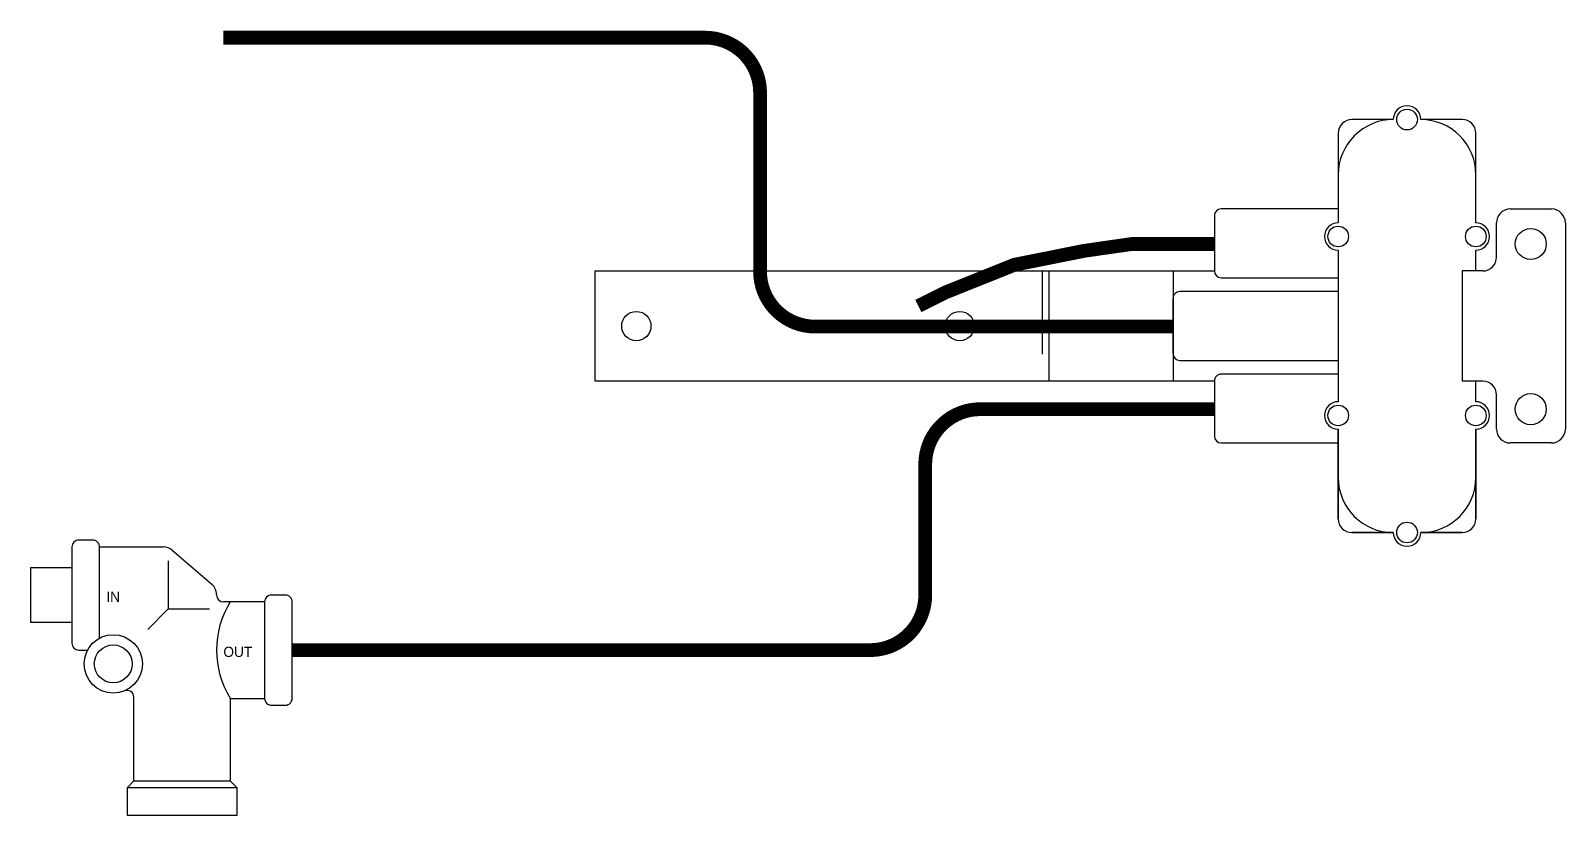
# Model space of a CAD drawing. Header units: feet. Extents: x 3 to 126, y 7 to 91.
# Drawn here: x 112.38 to 126.31, y 80.75 to 87.88 of the extents above; entities that cross this region are included whole.
import ezdxf

# ---------------------------------------------------------------- set-up
doc = ezdxf.new("R2010")
doc.units = ezdxf.units.FT
doc.header["$LTSCALE"] = 3
doc.header["$MEASUREMENT"] = 0
doc.linetypes.add('HIDDEN', pattern=[0.375, 0.25, -0.125])
for name, color, linetype in [('BRACKET', 122, 'HIDDEN'), ('DETAILS', 6, 'CONTINUOUS'), ('NOTES', 1, 'CONTINUOUS'), ('SUSPENSION', 3, 'CONTINUOUS')]:
    doc.layers.add(name, color=color, linetype=linetype)

# ---------------------------------------------------------------- blocks, each defined once
blk = doc.blocks.new('3085', base_point=(106.375, 88.25))
at = {"layer": 'BRACKET'}
blk.add_line((110.812, 87.75), (110.812, 88.75), dxfattribs=at)
at = {"layer": 'SUSPENSION'}
for p, q in [((106.999, 90.12), (107.374, 90.12)), ((107.374, 90.12), (106.999, 90.12)), ((107.999, 90.12), (107.624, 90.12)), ((107.624, 90.12), (107.999, 90.12)), ((106.874, 89.995), (106.874, 89.182)), ((106.874, 89.182), (106.874, 89.995)), ((108.124, 89.995), (108.124, 89.182)), ((108.124, 89.182), (108.124, 89.995)), ((106.186, 89.307), (106.561, 89.307)), ((109.187, 89.307), (108.124, 89.307)), ((109.249, 88.744), (109.249, 89.245)), ((106.061, 87.307), (106.061, 89.182)), ((106.686, 89.182), (106.686, 88.87)), ((106.874, 88.932), (106.874, 88.745)), ((108.124, 87.557), (108.124, 88.932)), ((106.811, 88.745), (106.999, 88.745)), ((106.999, 87.745), (106.999, 88.745)), ((108.124, 88.682), (109.187, 88.682)), ((109.249, 88.745), (114.874, 88.745)), ((109.624, 87.745), (109.624, 88.745)), ((110.749, 88.745), (110.749, 87.745)), ((114.874, 88.745), (114.874, 87.745)), ((109.562, 88.557), (108.124, 88.557)), ((109.624, 88.495), (109.624, 87.994)), ((108.124, 87.932), (109.562, 87.932)), ((106.811, 87.745), (106.999, 87.745)), ((106.874, 87.745), (106.874, 87.557)), ((109.187, 87.807), (108.124, 87.807)), ((109.249, 87.244), (109.249, 87.745)), ((114.874, 87.745), (109.249, 87.745)), ((106.686, 87.62), (106.686, 87.307)), ((106.874, 87.307), (106.874, 86.495)), ((108.124, 86.495), (108.124, 87.307)), ((106.561, 87.182), (106.186, 87.182)), ((108.124, 87.182), (109.187, 87.182)), ((106.999, 86.37), (107.374, 86.37)), ((107.624, 86.37), (107.999, 86.37))]:
    blk.add_line(p, q, dxfattribs=at)
for centre, radius in [((107.499, 90.12), 0.0938), ((106.375, 89), 0.141), ((106.874, 89.057), 0.0938), ((108.124, 89.057), 0.0938), ((111.561, 88.245), 0.133), ((114.499, 88.245), 0.133), ((106.375, 87.5), 0.141), ((106.874, 87.432), 0.0938), ((108.124, 87.432), 0.0938), ((107.499, 86.37), 0.0938)]:
    blk.add_circle(centre, radius, dxfattribs=at)
for centre, radius, start, end in [((107.499, 90.12), 0.125, 0, 180), ((106.999, 89.995), 0.125, 90, 180), ((107.374, 89.62), 0.5, 90, 180), ((106.999, 89.995), 0.125, 90, 180), ((107.624, 89.62), 0.5, 0, 90), ((107.999, 89.995), 0.125, 0, 90), ((107.999, 89.995), 0.125, 0, 90), ((106.186, 89.182), 0.125, 90, 180), ((106.561, 89.182), 0.125, 0, 90), ((109.187, 89.245), 0.062, 0, 90), ((106.874, 89.057), 0.125, 90, 270), ((108.124, 89.057), 0.125, 270, 90), ((106.811, 88.87), 0.125, 180, 270), ((109.187, 88.744), 0.062, 270, 0), ((109.562, 88.495), 0.062, 0, 90), ((109.562, 87.994), 0.062, 270, 0), ((106.811, 87.62), 0.125, 90, 180), ((109.187, 87.745), 0.062, 0, 90), ((106.874, 87.432), 0.125, 90, 270), ((108.124, 87.432), 0.125, 270, 90), ((106.186, 87.307), 0.125, 180, 270), ((106.561, 87.307), 0.125, 270, 0), ((109.187, 87.244), 0.062, 270, 0), ((107.374, 86.87), 0.5, 180, 270), ((107.624, 86.87), 0.5, 270, 0), ((106.999, 86.495), 0.125, 180, 270), ((107.999, 86.495), 0.125, 270, 0), ((107.499, 86.37), 0.125, 180, 0)]:
    blk.add_arc(centre, radius, start, end, dxfattribs=at)
blk = doc.blocks.new('3170', base_point=(2, 3.25))
at = {"layer": 'SUSPENSION'}
for p, q in [((2.25, 3.688), (2.829, 3.688)), ((2.91, 3.657), (3.269, 3.35)), ((2.875, 3.562), (2.875, 3.125)), ((3.312, 3.255), (3.312, 3.25)), ((2.875, 3.125), (2.688, 2.938)), ((2.875, 3.125), (3.25, 3.125)), ((3.75, 3.188), (3.375, 3.188)), ((2.562, 1.562), (2.562, 2.323)), ((3.438, 2.312), (3.438, 1.562)), ((3.438, 2.312), (3.75, 2.312)), ((2.562, 1.562), (2.5, 1.5)), ((2.562, 1.562), (3.438, 1.562)), ((3.438, 1.562), (3.5, 1.5))]:
    blk.add_line(p, q, dxfattribs=at)
blk.add_lwpolyline([(2.25, 2.859), (2.25, 3.688, 0.414214), (2.188, 3.75), (2.062, 3.75, 0.414214), (2, 3.688), (2, 2.812, 0.414214), (2.062, 2.75), (2.141, 2.75)], format="xyb", dxfattribs=at)
blk.add_lwpolyline([(4, 2.312), (4, 3.188, 0.414214), (3.938, 3.25), (3.812, 3.25, 0.414214), (3.75, 3.188), (3.75, 2.312, 0.414214), (3.812, 2.25), (3.938, 2.25, 0.414214)], format="xyb", close=True, dxfattribs=at)
blk.add_lwpolyline([(2.5, 1.25), (3.5, 1.25), (3.5, 1.5), (2.5, 1.5)], close=True, dxfattribs=at)
for radius in [0.265, 0.172]:
    blk.add_circle((2.375, 2.625), radius, dxfattribs=at)
for centre, radius, start, end in [((2.829, 3.562), 0.125, 49.3987, 90), ((3.188, 3.255), 0.125, 0, 49.3987), ((3.375, 3.25), 0.062, 180, 270), ((4.141, 2.75), 0.828, 148.1092, 211.8908), ((2.5, 2.323), 0.062, 0, 112.5506)]:
    blk.add_arc(centre, radius, start, end, dxfattribs=at)
for s, p in [('IN', (2.312, 3.188)), ('OUT', (3.375, 2.688))]:
    blk.add_text(s, height=0.093, dxfattribs=at).set_placement(p)

msp = doc.modelspace()

# ---------------------------------------------------------------- linework, layer by layer
at = {"layer": 'DETAILS', "const_width": 0.125}
msp.add_lwpolyline([(123.125, 84.438), (121, 84.438, 0.414214), (120.5, 83.938), (120.5, 82.75, -0.414214), (120, 82.25), (114.75, 82.25)], format="xyb", dxfattribs=at)
at = {"layer": 'NOTES', "const_width": 0.125}
msp.add_lwpolyline([(122.75, 85.188), (119.5, 85.188, -0.414214), (119, 85.688), (119, 87.312, 0.414214), (118.5, 87.812), (114.125, 87.812)], format="xyb", dxfattribs=at)
msp.add_lwpolyline([(123.125, 85.938), (122.812, 85.938), (122.562, 85.938), (122.375, 85.938), (121.938, 85.875), (121.625, 85.812), (121.312, 85.75), (121, 85.625), (120.688, 85.5), (120.438, 85.375)], dxfattribs=at)
at = {"layer": 'SUSPENSION'}
msp.add_lwpolyline([(112.75, 82.5), (112.375, 82.5), (112.375, 83), (112.75, 83)], dxfattribs=at)

# ---------------------------------------------------------------- block references
at = {"layer": 'DETAILS', "rotation": 180}
msp.add_blockref('3085', (126, 85.188), dxfattribs=at)
at = {"layer": 'DETAILS'}
msp.add_blockref('3170', (112.75, 82.75), dxfattribs=at)

doc.saveas('drawing.dxf')
